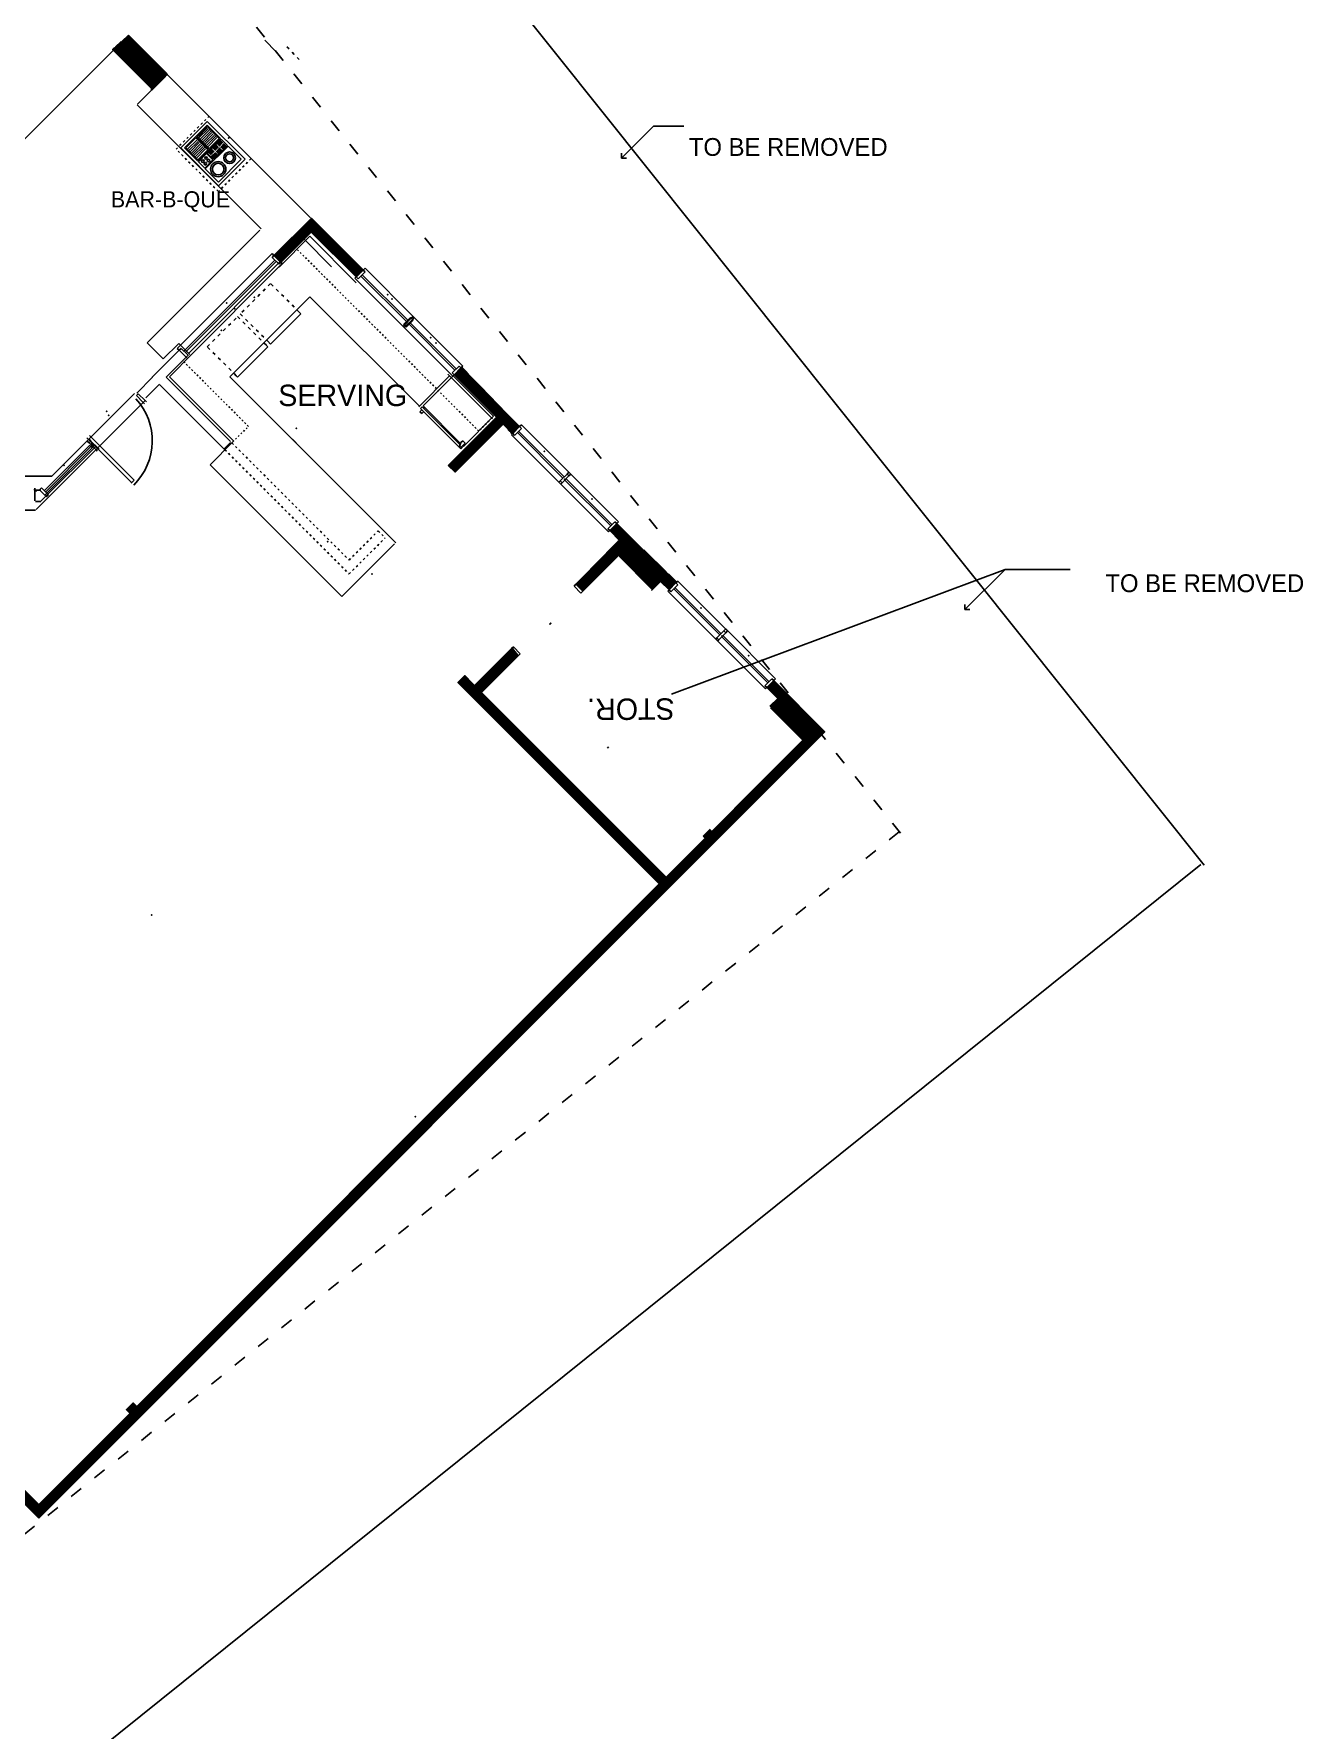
# Model space of a CAD drawing. Extents: x -92740 to -63661, y -15771 to -4391.
# Drawn here: x -76515 to -75804, y -10715 to -9764 of the extents above; entities that cross this region are included whole.
import ezdxf
from ezdxf.enums import TextEntityAlignment as Align

# ---------------------------------------------------------------- set-up
doc = ezdxf.new("R2010")
doc.units = 0
doc.header["$MEASUREMENT"] = 0
doc.linetypes.add('Dashed', pattern=[1, 0.3, -0.4, 0.3])
for name, color, linetype in [('1NOTES', 2, 'Continuous'), ('2NOTES', 1, 'Continuous'), ('B1NOTES', 2, 'Continuous'), ('B1PF', 5, 'Continuous'), ('B1WALLFILL', 1, 'Continuous'), ('B2WALLFILL', 1, 'Continuous'), ('B2WINDOWS', 5, 'Continuous'), ('EXCABINETS', 8, 'Continuous'), ('EXDOORS', 3, 'Continuous'), ('EXPF', 5, 'Continuous'), ('EXWALLS', 1, 'Continuous'), ('EXWINDOW', 5, 'Continuous'), ('NEWALLS1', 1, 'Continuous'), ('NEWINDOW1', 5, 'Continuous'), ('PROPERTY LINES', 1, 'Continuous'), ('SETBACKS', 13, 'Continuous')]:
    doc.layers.add(name, color=color, linetype=linetype)
doc.styles.add('DCADTXTSTYLE1', font='AVG_TP')
doc.linetypes.add('PROPLINE', pattern='A,0,-1,[5,NGUYEN AD.shx,S=0.003774,R=0,X=-1,Y=0],0', length=1)
pattern_1 = [(45, (0, 0), (-0.11048543456, 0.11048543456), []), (-45, (0, 0), (0.11048543456, 0.11048543456), [])]

# ---------------------------------------------------------------- blocks, each defined once
blk = doc.blocks.new('BIKF2-9')
at = {"color": 5, "linetype": 'Continuous', "ltscale": 2}
for p, q in [((15, -2), (-15, -2)), ((-15, -2), (-15, -23)), ((-3, -3.5), (-13.5, -3.5)), ((-13.5, -3.5), (-13.5, -21.5)), ((-3.5, -4), (-13, -4)), ((-13, -4), (-13, -12)), ((-12.5, -11.5), (-12.5, -4.5)), ((-11.75, -4.5), (-11.75, -11.5)), ((-10.75, -4.5), (-10.75, -11.5)), ((-9.75, -4.5), (-9.75, -11.5)), ((-8.75, -4.5), (-8.75, -11.5)), ((-7.75, -4.5), (-7.75, -11.5)), ((-6.75, -4.5), (-6.75, -11.5)), ((-5.75, -4.5), (-5.75, -11.5)), ((-4.75, -4.5), (-4.75, -11.5)), ((-3.5, -12), (-3.5, -4)), ((-3, -21.5), (-3, -3.5)), ((2.5, -3.5), (-2.5, -3.5)), ((-2.5, -3.5), (-2.5, -14.5)), ((-2, -7), (-2, -4)), ((-2, -10.5), (-2, -7.5)), ((-1.5, -7), (-1.5, -4)), ((-1.5, -10.5), (-1.5, -7.5)), ((-1, -7), (-1, -4)), ((-1, -10.5), (-1, -7.5)), ((-0.5, -7), (-0.5, -4)), ((-0.5, -10.5), (-0.5, -7.5)), ((0.5, -7), (0.5, -4)), ((0.5, -10.5), (0.5, -7.5)), ((1, -7), (1, -4)), ((1, -10.5), (1, -7.5)), ((1.5, -7), (1.5, -4)), ((1.5, -10.5), (1.5, -7.5)), ((2, -7), (2, -4)), ((2, -10.5), (2, -7.5)), ((2.5, -14.5), (2.5, -3.5)), ((13.5, -3.5), (3, -3.5)), ((3, -3.5), (3, -21.5)), ((13.5, -21.5), (13.5, -3.5)), ((15, -23), (15, -2)), ((-3, -12.5), (-13.5, -12.5)), ((-13, -12), (-3.5, -12)), ((-3.5, -13), (-13, -13)), ((-13, -13), (-13, -21)), ((-11.75, -13.5), (-11.75, -20.5)), ((-10.75, -13.5), (-10.75, -20.5)), ((-9.75, -13.5), (-9.75, -20.5)), ((-8.75, -13.5), (-8.75, -20.5)), ((-7.75, -13.5), (-7.75, -20.5)), ((-6.75, -13.5), (-6.75, -20.5)), ((-5.75, -13.5), (-5.75, -20.5)), ((-4.75, -13.5), (-4.75, -20.5)), ((-3.5, -21), (-3.5, -13)), ((-2.5, -14.5), (2.5, -14.5)), ((2.5, -15), (-2.5, -15)), ((-2.5, -15), (-2.5, -21.5)), ((-2, -14), (-2, -11)), ((-1.5, -14), (-1.5, -11)), ((-1, -14), (-1, -11)), ((-0.5, -14), (-0.5, -11)), ((0.5, -14), (0.5, -11)), ((1, -14), (1, -11)), ((1.5, -14), (1.5, -11)), ((2, -14), (2, -11)), ((2.5, -21.5), (2.5, -15)), ((-15, -23), (15, -23)), ((-13.5, -21.5), (-3, -21.5)), ((-13, -21), (-3.5, -21)), ((-2.5, -21.5), (2.5, -21.5)), ((3, -21.5), (13.5, -21.5))]:
    blk.add_line(p, q, dxfattribs=at)
for centre, radius in [((8.25, -7.5), 3.25), ((8.25, -7.5), 2.25), ((-1, -17), 0.707), ((-1, -19.5), 0.707), ((1, -17), 0.707), ((1, -19.5), 0.707), ((8.25, -16.5), 4.25), ((8.25, -16.5), 3.25)]:
    blk.add_circle(centre, radius, dxfattribs=at)
blk.add_point((0, 0), dxfattribs=at)

msp = doc.modelspace()

# ---------------------------------------------------------------- hatches: boundary and pattern name
at = {"layer": 'B1WALLFILL', "linetype": 'Continuous', "ltscale": 12}
h = msp.add_hatch(dxfattribs=at)
h.set_pattern_fill('ansi37', color=1, scale=0.15625, style=0, pattern_type=2)
h.set_pattern_definition(pattern_1)
h.paths.add_polyline_path([(-76462.4, -9764.57), (-76471.4, -9772.54), (-76449.38, -9794.55), (-76440.4, -9786.57)], flags=0)
h = msp.add_hatch(dxfattribs=at)
h.set_pattern_fill('ansi37', color=1, scale=0.15625, style=0, pattern_type=2)
h.set_pattern_definition(pattern_1)
h.paths.add_polyline_path([(-76330.83, -9896.23), (-76359.86, -9867.11), (-76380.8, -9888.05), (-76376.91, -9891.94), (-76359.72, -9874.75), (-76334.4, -9900.07)], flags=0)
h = msp.add_hatch(dxfattribs=at)
h.set_pattern_fill('ansi37', color=1, scale=0.15625, style=0, pattern_type=2)
h.set_pattern_definition(pattern_1)
h.paths.add_polyline_path([(-76380.8, -9888.05), (-76377.65, -9891.82)], flags=0)
h = msp.add_hatch(dxfattribs=at)
h.set_pattern_fill('ansi37', color=1, scale=0.15625, style=0, pattern_type=2)
h.set_pattern_definition(pattern_1)
h.paths.add_polyline_path([(-76380.8, -9888.05), (-76377.65, -9891.82)], flags=0)
h = msp.add_hatch(dxfattribs=at)
h.set_pattern_fill('ansi37', color=1, scale=0.15625, style=0, pattern_type=2)
h.set_pattern_definition(pattern_1)
h.paths.add_polyline_path([(-76434.86, -9942.11), (-76392.86, -9907.89)], flags=0)
h = msp.add_hatch(dxfattribs=at)
h.set_pattern_fill('ansi37', color=1, scale=0.15625, style=0, pattern_type=2)
h.set_pattern_definition(pattern_1)
h.paths.add_polyline_path([(-76275.47, -9950.54), (-76279.89, -9954.96), (-76256.14, -9978.7), (-76283.14, -10005.7), (-76279.25, -10009.59), (-76252.25, -9982.59), (-76247.33, -9988.22), (-76243.29, -9984.18)], flags=0)
h = msp.add_hatch(dxfattribs=at)
h.set_pattern_fill('ansi37', color=1, scale=0.15625, style=0, pattern_type=2)
h.set_pattern_definition(pattern_1)
h.paths.add_polyline_path([(-76188.7, -10038.37), (-76154.92, -10071.08), (-76159.34, -10075.5), (-76164.13, -10070.71), (-76168.73, -10075.31), (-76191.18, -10052.85), (-76187.05, -10047.8), (-76192.59, -10042.26)], flags=0)
h = msp.add_hatch(dxfattribs=at)
h.set_pattern_fill('ansi37', color=1, scale=0.15625, style=0, pattern_type=2)
h.set_pattern_definition(pattern_1)
h.paths.add_polyline_path([(-76211.55, -10072.3), (-76207.66, -10076.18), (-76187.97, -10056.5), (-76190.87, -10052.56), (-76187.35, -10047.5)], flags=0)
h = msp.add_hatch(dxfattribs=at)
h.set_pattern_fill('ansi37', color=1, scale=0.15625, style=0, pattern_type=2)
h.set_pattern_definition(pattern_1)
h.paths.add_polyline_path([(-76558.51, -10542.73), (-76562.12, -10546.35), (-76559.87, -10549.1), (-76568.15, -10557.37), (-76547.02, -10578.46), (-76538.52, -10569.96), (-76512.65, -10595.82), (-76071.95, -10155.12), (-76100.7, -10126.36), (-76104.59, -10130.25), (-76098.45, -10136.39), (-76102.77, -10140.7), (-76084.32, -10159.71), (-76161.04, -10236.43), (-76264.47, -10133), (-76243.78, -10112.31), (-76247.14, -10107.89), (-76268.36, -10129.11), (-76273.75, -10123.42), (-76277.64, -10127.31), (-76277.79, -10127.46), (-76164.93, -10240.32), (-76512.65, -10588.04)], flags=0)
at = {"layer": 'B2WALLFILL', "linetype": 'Continuous', "ltscale": 12}
h = msp.add_hatch(dxfattribs=at)
h.set_pattern_fill('ansi37', color=1, scale=0.15625, style=0, pattern_type=2)
h.set_pattern_definition(pattern_1)
h.paths.add_polyline_path([(-76558.21, -10542.43), (-76562.12, -10546.35), (-76559.87, -10549.1), (-76568.15, -10557.37), (-76547.02, -10578.46), (-76538.52, -10569.96), (-76512.65, -10595.82), (-76071.95, -10155.12), (-76100.7, -10126.36), (-76104.59, -10130.25), (-76098.45, -10136.39), (-76102.77, -10140.7), (-76084.32, -10159.71), (-76135.28, -10210.67), (-76136.33, -10209.62), (-76140.22, -10213.51), (-76139.17, -10214.56), (-76457.73, -10533.12), (-76459.78, -10531.07), (-76463.67, -10534.96), (-76461.62, -10537.01), (-76512.65, -10588.04)], flags=0)

# ---------------------------------------------------------------- linework, layer by layer
at = {"layer": 'B1NOTES', "color": 2, "linetype": 'Continuous', "ltscale": 12}
for p, q in [((-76168, -9815.5), (-76186, -9833.5)), ((-76151, -9815.5), (-76168, -9815.5)), ((-75971, -10064), (-76158, -10134)), ((-75971, -10064), (-75993.5, -10086.5)), ((-75934.5, -10064), (-75971, -10064))]:
    msp.add_line(p, q, dxfattribs=at)
at = {"layer": 'B1NOTES', "color": 1, "linetype": 'Continuous', "ltscale": 12}
for p, q in [((-76186, -9833.5), (-76186, -9830.67)), ((-76186, -9833.5), (-76183.17, -9833.5)), ((-75993.5, -10086.5), (-75993.5, -10083.67)), ((-75993.5, -10086.5), (-75990.67, -10086.5))]:
    msp.add_line(p, q, dxfattribs=at)
at = {"layer": 'B1PF', "color": 5, "linetype": 'Dashed', "ltscale": 4}
for p, q in [((-76435.66, -9828.49), (-76417.27, -9810.11)), ((-76411.97, -9852.18), (-76435.66, -9828.49)), ((-76393.59, -9833.79), (-76411.97, -9852.18))]:
    msp.add_line(p, q, dxfattribs=at)
at = {"layer": 'B1PF', "color": 5, "linetype": 'Dashed', "ltscale": 6}
for p, q in [((-76382.71, -9903.79), (-76399.68, -9920.76)), ((-76366.44, -9920.05), (-76382.71, -9903.79)), ((-76418.18, -9939.26), (-76401.21, -9922.29)), ((-76401.21, -9922.29), (-76384.94, -9938.55)), ((-76399.68, -9920.76), (-76383.41, -9937.02)), ((-76401.91, -9955.52), (-76418.18, -9939.26))]:
    msp.add_line(p, q, dxfattribs=at)
at = {"layer": 'B1PF', "color": 5, "linetype": 'Continuous', "ltscale": 2.0004}
for p, q in [((-76382.71, -9937.73), (-76365.74, -9920.76)), ((-76365.74, -9920.76), (-76366.44, -9920.05)), ((-76384.24, -9939.26), (-76401.21, -9956.23)), ((-76384.94, -9938.55), (-76384.24, -9939.26)), ((-76383.41, -9937.02), (-76382.71, -9937.73)), ((-76401.21, -9956.23), (-76401.91, -9955.52)), ((-76193.21, -10164.23), (-76193.91, -10163.52))]:
    msp.add_line(p, q, dxfattribs=at)
at = {"layer": 'B1PF', "color": 5, "linetype": 'Continuous', "ltscale": 12}
for p, q in [((-76297.25, -9972.41), (-76280.28, -9955.44)), ((-76280.28, -9955.44), (-76257.66, -9978.07)), ((-76297.25, -9972.41), (-76276.4, -9993.27)), ((-76297.96, -9974.54), (-76299.02, -9975.6)), ((-76299.02, -9975.6), (-76297.96, -9976.66)), ((-76298.67, -9973.83), (-76297.79, -9972.95)), ((-76276.04, -9996.46), (-76298.67, -9973.83)), ((-76297.96, -9976.66), (-76296.9, -9975.6)), ((-76297.79, -9972.95), (-76276.48, -9994.25)), ((-76296.55, -9973.12), (-76297.08, -9973.65)), ((-76257.66, -9978.07), (-76274.63, -9995.04)), ((-76276.04, -9992.92), (-76276.75, -9995.04)), ((-76276.75, -9995.04), (-76276.04, -9995.75)), ((-76274.98, -9991.86), (-76276.04, -9992.92)), ((-76276.04, -9995.75), (-76273.57, -9993.27)), ((-76275.16, -9995.57), (-76276.04, -9996.46)), ((-76275.51, -9995.22), (-76275.16, -9995.57)), ((-76273.57, -9993.27), (-76274.98, -9991.86)), ((-76274.98, -9994.69), (-76274.63, -9995.04))]:
    msp.add_line(p, q, dxfattribs=at)
at = {"layer": 'B1PF', "color": 5, "linetype": 'Continuous', "ltscale": 2.0004}
for p in [(-76391.9, -9911.57), (-76410.4, -9930.07), (-76325.82, -10066.62)]:
    msp.add_point(p, dxfattribs=at)
at = {"layer": 'B1PF', "color": 5, "linetype": 'Continuous', "ltscale": 2}
for p in [(-76268.26, -9966.05), (-76350.66, -10048.45)]:
    msp.add_point(p, dxfattribs=at)
at = {"layer": 'B1WALLFILL', "color": 1, "linetype": 'Continuous', "ltscale": 12}
msp.add_line((-76348.51, -9894.46), (-76363.97, -9879), dxfattribs=at)
at = {"layer": 'B2WINDOWS', "color": 5, "linetype": 'Continuous', "ltscale": 12}
for p, q in [((-76330.83, -9896.23), (-76329.77, -9895.17)), ((-76329.77, -9897.3), (-76330.83, -9896.23)), ((-76329.77, -9895.17), (-76302.13, -9922.81)), ((-76334.72, -9900.12), (-76335.43, -9900.83)), ((-76335.43, -9900.83), (-76307.79, -9928.47)), ((-76333.66, -9901.18), (-76334.72, -9900.12)), ((-76329.77, -9897.3), (-76333.66, -9901.18)), ((-76332.07, -9899.59), (-76306.55, -9925.11)), ((-76331.36, -9898.89), (-76305.85, -9924.4)), ((-76304.26, -9922.81), (-76308.14, -9926.7)), ((-76302.75, -9924.32), (-76306.64, -9928.21)), ((-76304.26, -9922.81), (-76303.19, -9923.87)), ((-76303.81, -9923.26), (-76302.75, -9922.2)), ((-76302.75, -9924.32), (-76303.81, -9923.26)), ((-76303.19, -9923.87), (-76302.13, -9922.81)), ((-76302.75, -9922.2), (-76274.94, -9950.01)), ((-76307.7, -9927.14), (-76308.41, -9927.85)), ((-76308.41, -9927.85), (-76280.59, -9955.67)), ((-76308.14, -9926.7), (-76307.08, -9927.76)), ((-76307.08, -9927.76), (-76307.79, -9928.47)), ((-76306.64, -9928.21), (-76307.7, -9927.14)), ((-76305.05, -9926.61), (-76279.36, -9952.31)), ((-76304.34, -9925.91), (-76278.65, -9951.6)), ((-76277.06, -9950.01), (-76280.95, -9953.9)), ((-76277.06, -9950.01), (-76276, -9951.07)), ((-76276, -9951.07), (-76274.94, -9950.01)), ((-76280.95, -9953.9), (-76279.89, -9954.96)), ((-76279.89, -9954.96), (-76280.59, -9955.67)), ((-76460.62, -10015.35), (-76485.66, -9990.31)), ((-76459.2, -10013.94), (-76484.25, -9988.89)), ((-76246.98, -9987.87), (-76247.68, -9988.57)), ((-76247.68, -9988.57), (-76220.05, -10016.21)), ((-76245.92, -9988.93), (-76246.98, -9987.87)), ((-76242.03, -9985.04), (-76245.92, -9988.93)), ((-76244.33, -9987.34), (-76218.81, -10012.85)), ((-76243.62, -9986.63), (-76218.1, -10012.14)), ((-76243.09, -9983.98), (-76242.03, -9982.92)), ((-76242.03, -9985.04), (-76243.09, -9983.98)), ((-76242.03, -9982.92), (-76214.39, -10010.55)), ((-76216.51, -10010.55), (-76215.45, -10009.49)), ((-76215.45, -10009.49), (-76187.64, -10037.31)), ((-76460.86, -10015.59), (-76459.2, -10013.94)), ((-76220.4, -10014.44), (-76221.11, -10015.15)), ((-76221.11, -10015.15), (-76193.29, -10042.97)), ((-76216.51, -10010.55), (-76220.4, -10014.44)), ((-76220.4, -10014.44), (-76219.34, -10015.5)), ((-76219.34, -10015.5), (-76220.4, -10014.44)), ((-76219.34, -10015.5), (-76220.05, -10016.21)), ((-76215.45, -10011.61), (-76219.34, -10015.5)), ((-76217.75, -10013.91), (-76192.05, -10039.61)), ((-76217.04, -10013.21), (-76191.35, -10038.9)), ((-76216.51, -10010.55), (-76215.45, -10011.61)), ((-76215.45, -10011.61), (-76216.51, -10010.55)), ((-76215.45, -10011.61), (-76214.39, -10010.55)), ((-76189.76, -10037.31), (-76193.65, -10041.2)), ((-76189.76, -10037.31), (-76188.7, -10038.37)), ((-76188.7, -10038.37), (-76187.64, -10037.31)), ((-76193.65, -10041.2), (-76192.59, -10042.26)), ((-76192.59, -10042.26), (-76193.29, -10042.97)), ((-76159.34, -10075.5), (-76160.05, -10076.21)), ((-76160.05, -10076.21), (-76132.14, -10104.11)), ((-76158.28, -10076.56), (-76159.34, -10075.5)), ((-76154.39, -10072.68), (-76158.28, -10076.56)), ((-76156.69, -10074.97), (-76130.91, -10100.75)), ((-76155.98, -10074.27), (-76130.2, -10100.05)), ((-76155.45, -10071.62), (-76154.39, -10070.55)), ((-76154.39, -10072.68), (-76155.45, -10071.62)), ((-76154.39, -10070.55), (-76126.49, -10098.46)), ((-76132.5, -10102.35), (-76133.21, -10103.05)), ((-76133.21, -10103.05), (-76105.3, -10130.96)), ((-76128.61, -10098.46), (-76132.5, -10102.35)), ((-76132.5, -10102.35), (-76131.44, -10103.41)), ((-76131.44, -10103.41), (-76132.5, -10102.35)), ((-76131.44, -10103.41), (-76132.14, -10104.11)), ((-76127.55, -10099.52), (-76131.44, -10103.41)), ((-76129.85, -10101.82), (-76104.06, -10127.6)), ((-76129.14, -10101.11), (-76103.36, -10126.89)), ((-76128.61, -10098.46), (-76127.55, -10097.4)), ((-76128.61, -10098.46), (-76127.55, -10099.52)), ((-76127.55, -10099.52), (-76128.61, -10098.46)), ((-76127.55, -10097.4), (-76099.64, -10125.3)), ((-76127.55, -10099.52), (-76126.49, -10098.46)), ((-76101.77, -10125.3), (-76105.65, -10129.19)), ((-76105.65, -10129.19), (-76104.59, -10130.25)), ((-76104.59, -10130.25), (-76105.3, -10130.96)), ((-76101.77, -10125.3), (-76100.7, -10126.36)), ((-76100.7, -10126.36), (-76099.64, -10125.3))]:
    msp.add_line(p, q, dxfattribs=at)
msp.add_arc((-76483.78, -9991.9), 34.75, 314.44372, 402.73202, dxfattribs=at)
for p in [(-76317.01, -9910.05), (-76314.59, -9912.47), (-76306.18, -9925.59), (-76292.94, -9934.13), (-76289.9, -9937.16), (-76229.27, -9997.8), (-76217.77, -10013.54), (-76202.6, -10024.46), (-76141.5, -10085.57), (-76129.67, -10101.35), (-76114.66, -10112.41)]:
    msp.add_point(p, dxfattribs=at)
at = {"layer": 'EXCABINETS', "color": 3, "linetype": 'Continuous', "ltscale": 12}
for p, q in [((-76441.63, -9787.66), (-76457.22, -9803.25)), ((-76440.58, -9786.72), (-76360.32, -9866.98)), ((-76457.55, -9803.69), (-76388.04, -9873.2)), ((-76377.9, -9894.57), (-76360.65, -9877.32)), ((-76360.65, -9877.32), (-76334.65, -9903.32)), ((-76405.46, -9956.07), (-76360.65, -9911.26)), ((-76360.65, -9911.26), (-76299.12, -9972.79)), ((-76439.4, -9956.07), (-76426.4, -9943.07)), ((-76403.4, -9992.07), (-76439.4, -9956.07)), ((-76312.49, -10049.03), (-76405.46, -9956.07)), ((-76299.65, -9972.82), (-76282.4, -9955.57)), ((-76283.4, -9954.57), (-76258.4, -9979.57)), ((-76370.43, -9991.1), (-76368.43, -9993.1)), ((-76416.65, -10005.32), (-76403.9, -9992.57)), ((-76342.71, -10079.25), (-76416.65, -10005.32)), ((-76313.21, -10049.75), (-76342.71, -10079.25))]:
    msp.add_line(p, q, dxfattribs=at)
at = {"layer": 'EXCABINETS', "color": 5, "linetype": 'Dashed', "ltscale": 3}
for p, q in [((-76266.03, -9986.44), (-76367.65, -9884.82)), ((-76395.15, -9983.82), (-76431.4, -9947.57)), ((-76258.78, -9979.19), (-76266.03, -9986.44)), ((-76403.9, -9992.57), (-76395.9, -9984.57))]:
    msp.add_line(p, q, dxfattribs=at)
at = {"layer": 'EXCABINETS', "color": 3, "linetype": 'Continuous', "ltscale": 12}
for p in [(-76432.13, -9828.73), (-76402.83, -9917.92)]:
    msp.add_point(p, dxfattribs=at)
at = {"layer": 'EXDOORS', "color": 3, "linetype": 'Continuous', "ltscale": 12}
for p, q in [((-76451.9, -9937.07), (-76388.65, -9873.82)), ((-76442.9, -9946.07), (-76451.9, -9937.07)), ((-76434.15, -9937.32), (-76442.9, -9946.07)), ((-76427.9, -9943.57), (-76434.15, -9937.32)), ((-76211.55, -10072.3), (-76212.61, -10073.36)), ((-76212.61, -10073.36), (-76208.72, -10077.25)), ((-76207.66, -10076.18), (-76208.72, -10077.25)), ((-76247.67, -10108.42), (-76246.61, -10107.36)), ((-76246.61, -10107.36), (-76242.72, -10111.25)), ((-76243.78, -10112.31), (-76242.72, -10111.25))]:
    msp.add_line(p, q, dxfattribs=at)
at = {"layer": 'EXDOORS', "color": 5, "linetype": 'Continuous', "ltscale": 12}
for p, q in [((-76514.4, -10026.02), (-76511.4, -10026.02)), ((-76508.63, -10022.99), (-76511.78, -10026.14))]:
    msp.add_line(p, q, dxfattribs=at)
at = {"layer": 'EXDOORS', "color": 3, "linetype": 'Continuous', "ltscale": 12}
msp.add_point((-76225.72, -10094.25), dxfattribs=at)
at = {"layer": 'EXWALLS', "color": 1, "linetype": 'Continuous', "ltscale": 6}
msp.add_line((-76379.61, -9773.94), (-76385.85, -9767.44), dxfattribs=at)
at = {"layer": 'EXWALLS', "color": 5, "linetype": 'Dashed', "ltscale": 6}
msp.add_line((-76373.59, -9771.03), (-76366.72, -9778.18), dxfattribs=at)
at = {"layer": 'EXWINDOW', "color": 5, "linetype": 'Continuous', "ltscale": 12}
for p in [(-76368.18, -9984.88), (-76449.39, -10257.66)]:
    msp.add_point(p, dxfattribs=at)
at = {"layer": 'NEWALLS1', "color": 1, "linetype": 'Continuous', "ltscale": 12}
for p, q in [((-76462.4, -9764.57), (-76572.9, -9875.07)), ((-76449.38, -9794.55), (-76471.4, -9772.54)), ((-76440.9, -9786.07), (-76462.4, -9764.57)), ((-76440.9, -9786.07), (-76449.9, -9795.07)), ((-76380.8, -9888.05), (-76359.86, -9867.11)), ((-76330.15, -9896.82), (-76359.86, -9867.11)), ((-76376.91, -9891.94), (-76359.91, -9874.94)), ((-76334.72, -9900.12), (-76360.06, -9874.78)), ((-76380.8, -9888.05), (-76376.91, -9891.94)), ((-76334.72, -9900.12), (-76330.83, -9896.23)), ((-76307.7, -9927.14), (-76303.81, -9923.26)), ((-76307.08, -9927.76), (-76303.19, -9923.87)), ((-76303.81, -9923.26), (-76303.19, -9923.87)), ((-76307.7, -9927.14), (-76307.08, -9927.76)), ((-76449, -9956.25), (-76433.92, -9941.17)), ((-76428.68, -9943.78), (-76439.68, -9954.78)), ((-76433.92, -9941.17), (-76430.03, -9945.06)), ((-76441.22, -9956.25), (-76430.03, -9945.06)), ((-76279.89, -9954.96), (-76276, -9951.07)), ((-76243.09, -9983.98), (-76276, -9951.07)), ((-76457.75, -9965.16), (-76448.92, -9956.33)), ((-76452.61, -9967.8), (-76445.03, -9960.22)), ((-76408.29, -9996.96), (-76444.71, -9960.54)), ((-76405.15, -9992.32), (-76441.22, -9956.25)), ((-76256.14, -9978.7), (-76279.89, -9954.96)), ((-76456.87, -9965.54), (-76457.93, -9966.6)), ((-76457.93, -9966.6), (-76454.04, -9970.49)), ((-76456.87, -9965.54), (-76452.98, -9969.43)), ((-76452.98, -9969.43), (-76454.04, -9970.49)), ((-76256.14, -9978.7), (-76283.14, -10005.7)), ((-76252.25, -9982.59), (-76279.25, -10009.59)), ((-76246.98, -9987.87), (-76252.25, -9982.59)), ((-76246.98, -9987.87), (-76243.09, -9983.98)), ((-76483.38, -9992.05), (-76484.44, -9993.11)), ((-76484.44, -9993.11), (-76480.56, -9997)), ((-76483.38, -9992.05), (-76479.5, -9995.94)), ((-76482.26, -9994.21), (-76483.32, -9995.27)), ((-76482.15, -9994.32), (-76483.21, -9995.38)), ((-76479.5, -9995.94), (-76480.56, -9997)), ((-76408.75, -9996.5), (-76405.11, -9992.86)), ((-76279.25, -10009.59), (-76283.14, -10005.7)), ((-76220.4, -10014.44), (-76216.51, -10010.55)), ((-76220.4, -10014.44), (-76219.34, -10015.5)), ((-76219.34, -10015.5), (-76215.45, -10011.61)), ((-76216.51, -10010.55), (-76215.45, -10011.61)), ((-76192.59, -10042.26), (-76188.7, -10038.37)), ((-76155.45, -10071.62), (-76188.7, -10038.37)), ((-76187.05, -10047.8), (-76192.59, -10042.26)), ((-76187.05, -10047.8), (-76192.16, -10052.91)), ((-76192.16, -10052.91), (-76211.55, -10072.3)), ((-76188.27, -10056.8), (-76207.66, -10076.18)), ((-76168.73, -10075.31), (-76187.76, -10056.28)), ((-76207.66, -10076.18), (-76211.55, -10072.3)), ((-76164.13, -10070.71), (-76169.24, -10075.82)), ((-76159.34, -10075.5), (-76164.13, -10070.71)), ((-76159.34, -10075.5), (-76155.45, -10071.62)), ((-76132.5, -10102.35), (-76128.61, -10098.46)), ((-76132.5, -10102.35), (-76131.44, -10103.41)), ((-76131.44, -10103.41), (-76127.55, -10099.52)), ((-76128.61, -10098.46), (-76127.55, -10099.52)), ((-76247.67, -10108.42), (-76268.36, -10129.11)), ((-76243.78, -10112.31), (-76264.47, -10133)), ((-76243.78, -10112.31), (-76247.67, -10108.42)), ((-76277.64, -10127.31), (-76273.75, -10123.42)), ((-76273.9, -10123.57), (-76268.36, -10129.11)), ((-76277.79, -10127.46), (-76164.93, -10240.32)), ((-76264.47, -10133), (-76161.04, -10236.43)), ((-76104.59, -10130.25), (-76100.7, -10126.36)), ((-76098.45, -10136.39), (-76104.59, -10130.25)), ((-76071.95, -10155.12), (-76100.7, -10126.36)), ((-76098.45, -10136.39), (-76102.77, -10140.7)), ((-76084.32, -10159.71), (-76102.43, -10141.6)), ((-76512.65, -10595.82), (-76071.95, -10155.12)), ((-76161.04, -10236.43), (-76084.32, -10159.71)), ((-76512.65, -10588.04), (-76164.93, -10240.32)), ((-76558.24, -10542.46), (-76512.65, -10588.04)), ((-76538.27, -10570.21), (-76512.65, -10595.82))]:
    msp.add_line(p, q, dxfattribs=at)
at = {"layer": 'NEWALLS1', "color": 9, "linetype": 'Dashed', "ltscale": 4}
for p, q in [((-76408.29, -9996.96), (-76338.7, -10066.54)), ((-76404.4, -9993.07), (-76338.7, -10058.77)), ((-76338.7, -10058.77), (-76322.38, -10042.45)), ((-76338.7, -10066.54), (-76318.49, -10046.34)), ((-76322.38, -10042.45), (-76318.49, -10046.34))]:
    msp.add_line(p, q, dxfattribs=at)
at = {"layer": 'NEWALLS1', "color": 5, "linetype": 'Continuous', "ltscale": 12}
for p, q in [((-76514.9, -10019.52), (-76511.4, -10019.52)), ((-76512.23, -10019.4), (-76508.34, -10023.29)), ((-76514.9, -10020.02), (-76513.68, -10020.02)), ((-76514.9, -10020.02), (-76514.9, -10025.52))]:
    msp.add_line(p, q, dxfattribs=at)
at = {"layer": 'NEWALLS1', "color": 1, "linetype": 'Continuous', "ltscale": 12}
for p in [(-76226.11, -10094.64), (-76301.62, -10370.67)]:
    msp.add_point(p, dxfattribs=at)
at = {"layer": 'NEWINDOW1', "color": 5, "linetype": 'Continuous', "ltscale": 12}
for p, q in [((-76434.98, -9940.11), (-76381.86, -9886.99)), ((-76431.27, -9941.7), (-76380.27, -9890.7)), ((-76430.56, -9942.41), (-76379.56, -9891.41)), ((-76429.32, -9945.77), (-76376.2, -9892.64)), ((-76428.4, -9942.57), (-76377.65, -9891.82)), ((-76380.8, -9888.05), (-76381.86, -9886.99)), ((-76381.86, -9889.11), (-76380.8, -9888.05)), ((-76381.86, -9889.11), (-76377.97, -9893)), ((-76377.97, -9893), (-76376.91, -9891.94)), ((-76376.91, -9891.94), (-76376.2, -9892.64)), ((-76433.92, -9941.17), (-76434.98, -9940.11)), ((-76432.86, -9940.11), (-76433.92, -9941.17)), ((-76432.86, -9940.11), (-76428.97, -9944)), ((-76428.97, -9944), (-76430.03, -9945.06)), ((-76430.03, -9945.06), (-76429.32, -9945.77)), ((-76452.81, -9969.11), (-76514.06, -10030.36)), ((-76458.99, -9965.43), (-76505.49, -10011.93)), ((-76456.87, -9965.54), (-76457.93, -9966.6)), ((-76457.93, -9966.6), (-76456.87, -9965.54)), ((-76457.93, -9966.6), (-76454.04, -9970.49)), ((-76456.87, -9965.54), (-76452.98, -9969.43)), ((-76452.98, -9969.43), (-76454.04, -9970.49)), ((-76454.04, -9970.49), (-76452.98, -9969.43)), ((-76454.04, -9970.49), (-76453.33, -9971.19)), ((-76452.98, -9969.43), (-76452.27, -9970.13)), ((-76483.38, -9992.05), (-76484.44, -9990.99)), ((-76509.58, -10019.93), (-76484.12, -9994.47)), ((-76481.65, -9994.77), (-76509.15, -10022.27)), ((-76508.87, -10020.63), (-76483.41, -9995.18)), ((-76508.63, -10022.99), (-76481.05, -9995.42)), ((-76484.44, -9993.11), (-76485.51, -9992.05)), ((-76483.38, -9992.05), (-76484.44, -9993.11)), ((-76484.44, -9993.11), (-76483.38, -9992.05)), ((-76484.44, -9993.11), (-76480.56, -9997)), ((-76483.21, -9995.38), (-76484.27, -9994.32)), ((-76483.38, -9992.05), (-76479.5, -9995.94)), ((-76482.26, -9994.21), (-76483.32, -9995.27)), ((-76483.32, -9995.27), (-76482.26, -9994.21)), ((-76483.32, -9995.27), (-76482.62, -9995.98)), ((-76482.15, -9994.32), (-76483.21, -9993.26)), ((-76482.15, -9994.32), (-76483.21, -9995.38)), ((-76483.21, -9995.38), (-76482.15, -9994.32)), ((-76482.26, -9994.21), (-76481.55, -9994.92)), ((-76479.5, -9995.94), (-76480.56, -9997)), ((-76480.56, -9997), (-76479.5, -9995.94)), ((-76480.56, -9997), (-76479.85, -9997.71)), ((-76479.5, -9995.94), (-76478.79, -9996.65)), ((-76505.4, -10011.77), (-76667.4, -10011.77)), ((-76515.34, -10019.29), (-76514.63, -10019.99)), ((-76514.9, -10020.02), (-76514.9, -10018.52)), ((-76511.17, -10018.34), (-76512.23, -10019.4)), ((-76511.17, -10018.34), (-76507.28, -10022.22)), ((-76507.28, -10022.22), (-76508.34, -10023.29)), ((-76514.4, -10030.77), (-76667.4, -10030.77))]:
    msp.add_line(p, q, dxfattribs=at)
for p in [(-76407.36, -9914.61), (-76474.66, -9975.32), (-76473.42, -9977.59), (-76498.44, -10005.61)]:
    msp.add_point(p, dxfattribs=at)
at = {"layer": 'PROPERTY LINES', "color": 6, "linetype": 'PROPLINE', "ltscale": 240}
for p, q in [((-77100.88, -8675.72), (-75859.44, -10229.73)), ((-75861.19, -10229.39), (-77273.17, -11362.92))]:
    msp.add_line(p, q, dxfattribs=at)
at = {"layer": 'SETBACKS', "color": 5, "linetype": 'Dashed', "ltscale": 24}
for p, q in [((-76029.64, -10211.92), (-76728.43, -9337.2)), ((-76030.29, -10211.11), (-76637.48, -10698.55))]:
    msp.add_line(p, q, dxfattribs=at)

# ---------------------------------------------------------------- block references
at = {"layer": 'EXPF', "color": 1, "linetype": 'Continuous', "ltscale": 4608, "xscale": 1.000000000007992, "yscale": 0.9999999999668331, "rotation": 314.9999736254572}
msp.add_blockref('BIKF2-9', (-76406.21, -9822.15), dxfattribs=at)

# ---------------------------------------------------------------- texts
at = {"layer": '1NOTES', "color": 3, "linetype": 'Continuous', "ltscale": 9, "style": 'DCADTXTSTYLE1'}
msp.add_text('BAR-B-QUE', height=9, rotation=-0.00003, dxfattribs=at).set_placement((-76472.27, -9863.78), align=Align.BOTTOM_LEFT)
at = {"layer": '2NOTES', "color": 1, "linetype": 'Continuous', "ltscale": 12, "style": 'DCADTXTSTYLE1'}
msp.add_text('STOR.', height=12, rotation=-179.68533, dxfattribs=at).set_placement((-76156.28, -10132.62), align=Align.BOTTOM_LEFT)
at = {"layer": 'B1NOTES', "color": 3, "linetype": 'Continuous', "ltscale": 12, "style": 'DCADTXTSTYLE1'}
for p in [(-76148.25, -9835.25), (-75914.75, -10079.75)]:
    msp.add_text('TO BE REMOVED', height=10, rotation=-0.00003, dxfattribs=at).set_placement(p, align=Align.BOTTOM_LEFT)
at = {"layer": 'B1NOTES', "color": 1, "linetype": 'Continuous', "ltscale": 12, "style": 'DCADTXTSTYLE1'}
msp.add_text('SERVING', height=12, rotation=-0.00003, dxfattribs=at).set_placement((-76378.4, -9976.07), align=Align.BOTTOM_LEFT)

doc.saveas('drawing.dxf')
